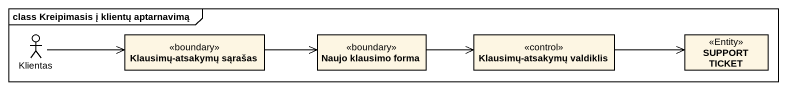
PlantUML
@startuml
mainframe class Kreipimasis į klientų aptarnavimą
allowmixing
hide circle
hide empty members
actor Klientas
class "Klausimų-atsakymų sąrašas" as Klausimų_atsakymų_sąrašas <<boundary>>
class "Naujo klausimo forma" as Naujo_klausimo_forma <<boundary>>
class "Klausimų-atsakymų valdiklis" as Klausimų_atsakymų_valdiklis <<control>>
class "SUPPORT TICKET" as SUPPORT_TICKET <<Entity>>
Klientas -right-> Klausimų_atsakymų_sąrašas
Klausimų_atsakymų_sąrašas -right-> Naujo_klausimo_forma
Naujo_klausimo_forma -right-> Klausimų_atsakymų_valdiklis
Klausimų_atsakymų_valdiklis -right-> SUPPORT_TICKET
@enduml
